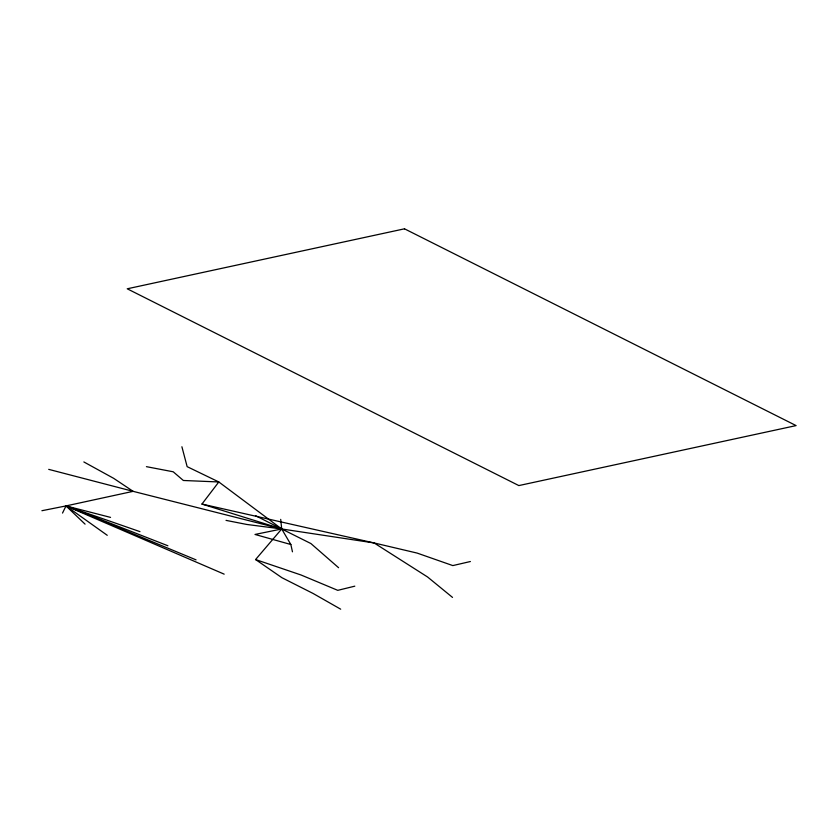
<?xml version="1.0" encoding="UTF-8"?>
<svg xmlns="http://www.w3.org/2000/svg" width="838" height="838" viewBox="0 0 838 838"><rect width="100%" height="100%" fill="white"/><g stroke="black" fill="none" stroke-linecap="round" stroke-linejoin="round"><path stroke-width="1.26" d="M62.525 513.066L66.003 505.922L133.127 491.34L281.704 528.967L374.104 542.951L417.125 553.08L452.824 565.587L470.39 561.523M292.462 551.813L290.849 544.511L281.704 528.967L201.948 504.057L218.812 481.965L281.704 528.967L310.919 543.558L338.583 567.703M340.689 609.184L313.066 593.451L281.924 577.707L255.58 559.543L281.704 528.967L280.699 519.371M354.809 586.171L337.766 590.34L301.041 574.994L255.58 559.543M255.506 515.642L281.704 528.967L255.003 534.455L290.849 544.511M41.9 510.719L66.003 505.922L110.553 517.392M281.704 528.967L246.77 524.452L226.03 520.377M146.43 466.661L173.225 471.794L183.344 480.478L218.812 481.965L187.146 466.651L181.898 446.759M201.948 504.057L374.104 542.951L427.579 576.994L452.52 597.41M48.709 469.364L133.127 491.34L113.654 478.33L83.852 461.948M139.977 531.648L66.003 505.922L85.067 524.138M167.893 545.768L66.003 505.922L107.254 535.304M196.04 559.868L66.003 505.922L224.175 574.156M404.503 228.816L127.24 288.796L518.837 485.579L796.1 425.599L404.503 228.816"/></g></svg>
